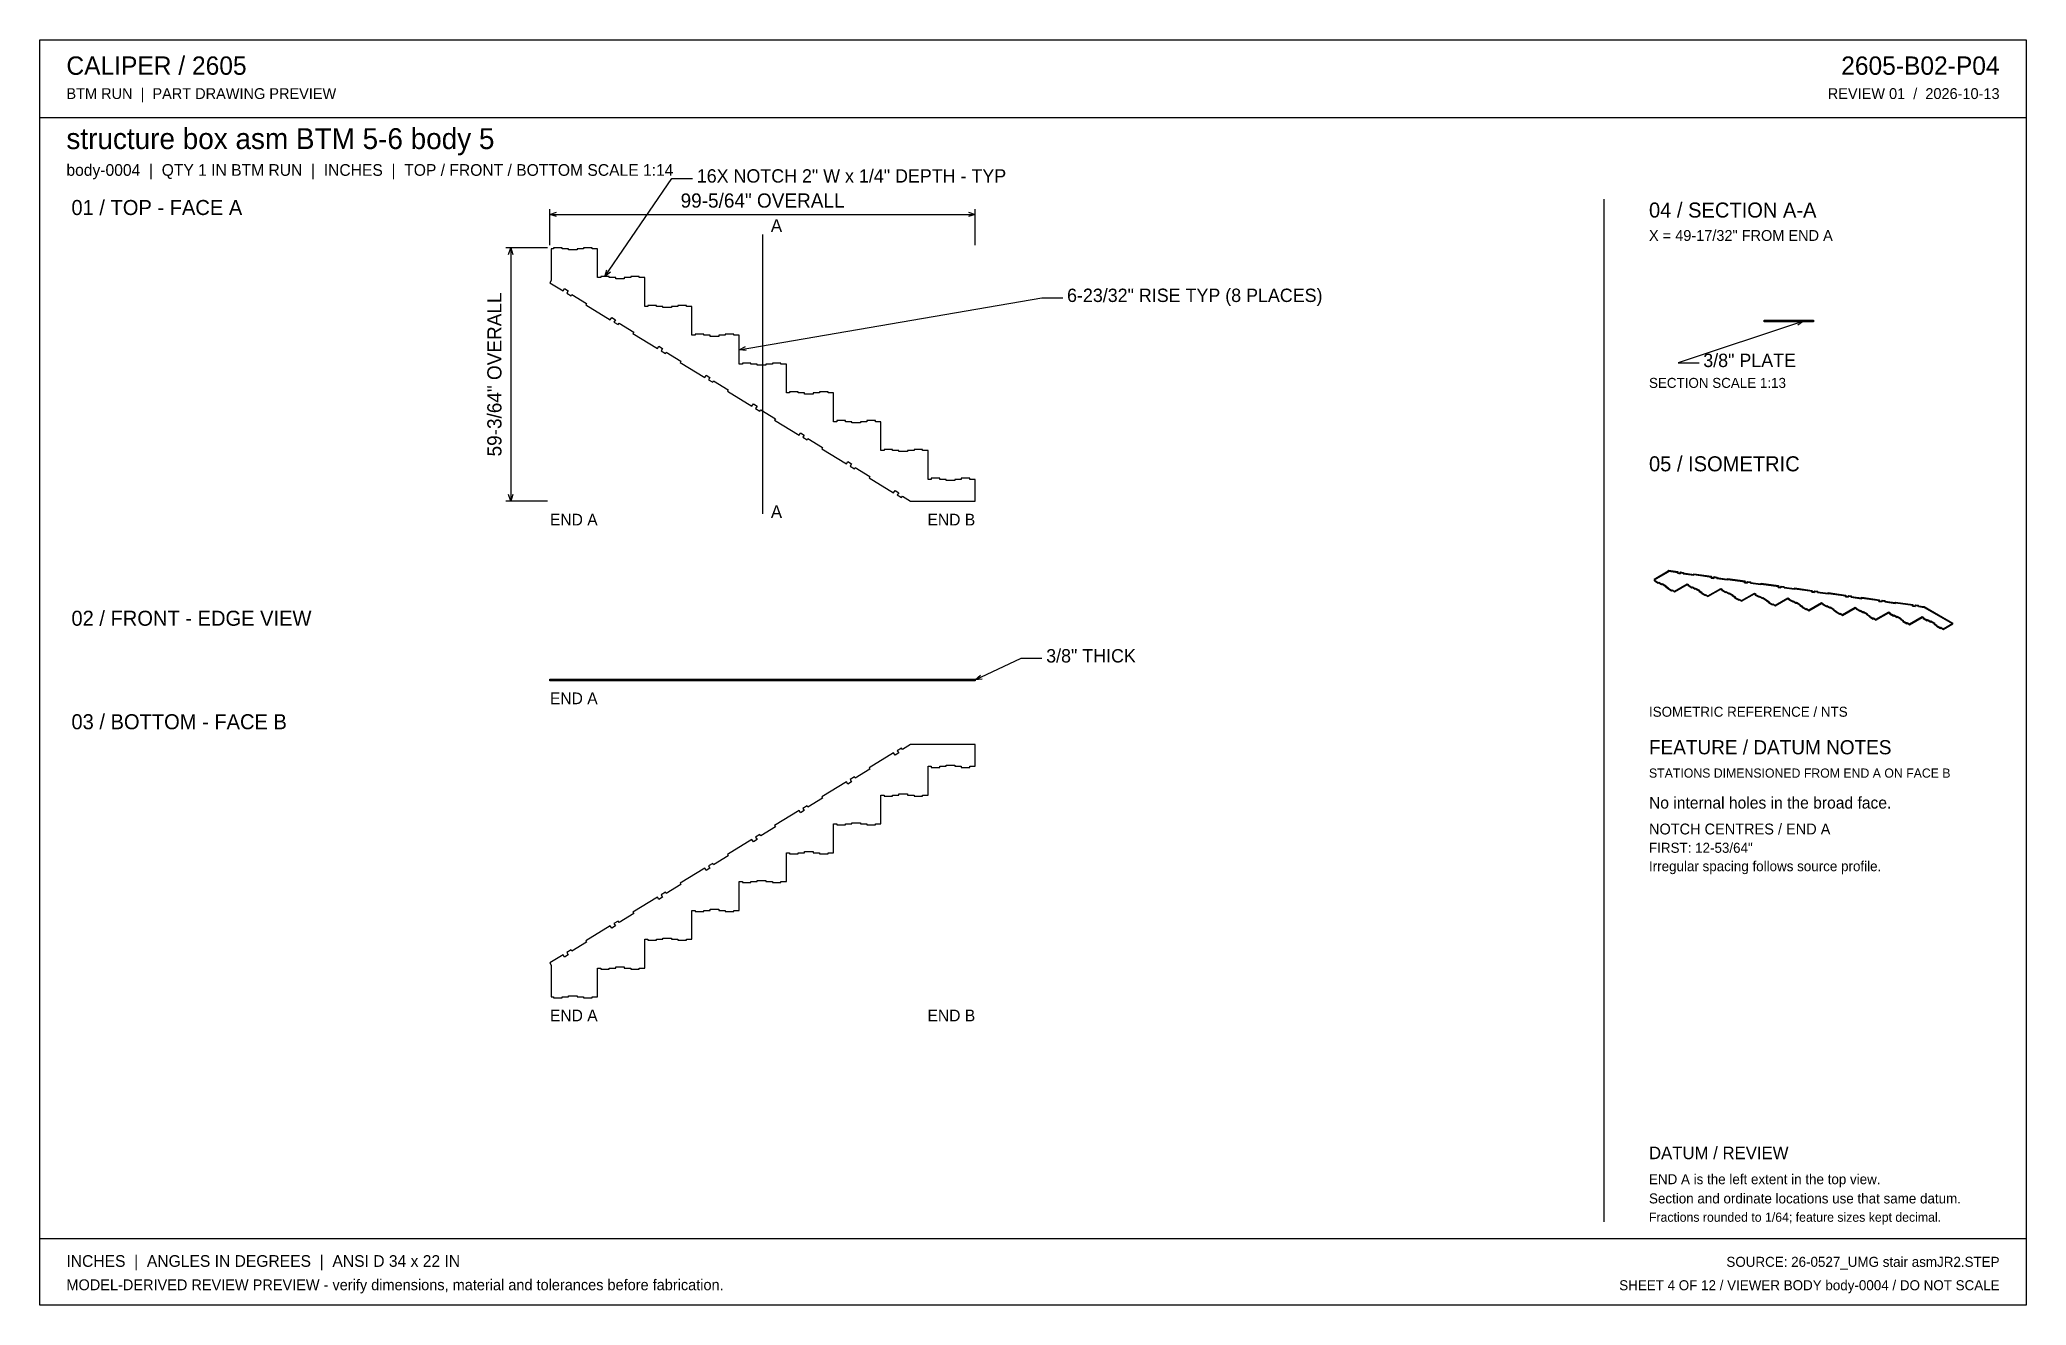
# Model space of a CAD drawing. Header units: inches. Extents: x 7 to 469, y 7 to 301.
import ezdxf
from ezdxf.enums import TextEntityAlignment as Align

# ---------------------------------------------------------------- set-up
doc = ezdxf.new("R2010")
doc.units = ezdxf.units.IN
doc.header["$MEASUREMENT"] = 0

msp = doc.modelspace()

# ---------------------------------------------------------------- linework, layer by layer
at = {"layer": 'ANNOTATION'}
for p, q in [((138.29, 246.23), (153.84, 269.08)), ((153.84, 269.08), (158.7, 269.08)), ((125.46, 253.53), (125.46, 261.89)), ((125.46, 260.72), (127.02, 261.21)), ((125.46, 260.72), (224.54, 260.72)), ((127.02, 260.24), (125.46, 260.72)), ((222.98, 261.21), (224.54, 260.72)), ((224.54, 260.72), (222.98, 260.24)), ((224.54, 253.53), (224.54, 261.89)), ((175, 256.05), (175, 190.97)), ((124.88, 252.94), (115.16, 252.94)), ((115.84, 251.39), (116.32, 252.94)), ((116.32, 252.94), (116.32, 193.89)), ((116.32, 252.94), (116.81, 251.39)), ((138.29, 246.23), (138.76, 247.79)), ((139.56, 247.24), (138.29, 246.23)), ((169.54, 229.19), (240.09, 241.28)), ((240.09, 241.28), (244.95, 241.28)), ((417.47, 235.85), (388.31, 226.12)), ((415.84, 235.82), (417.47, 235.85)), ((417.47, 235.85), (416.15, 234.9)), ((169.54, 229.19), (170.99, 229.94)), ((171.15, 228.98), (169.54, 229.19)), ((388.31, 226.12), (393.17, 226.12)), ((116.32, 193.89), (115.84, 195.45)), ((116.81, 195.45), (116.32, 193.89)), ((124.88, 193.89), (115.16, 193.89)), ((224.54, 152.26), (235.23, 157.31)), ((224.54, 152.26), (225.74, 153.36)), ((235.23, 157.31), (240.09, 157.31)), ((226.15, 152.48), (224.54, 152.26))]:
    msp.add_line(p, q, dxfattribs=at)
at = {"layer": 'OUTLINE'}
for p, q in [((6.61, 301.39), (469.39, 301.39)), ((6.61, 6.61), (6.61, 301.39)), ((469.39, 301.39), (469.39, 6.61)), ((6.61, 283.31), (469.39, 283.31)), ((371, 264.25), (371, 26.06)), ((125.79, 252.69), (125.79, 245.28)), ((126.29, 252.69), (125.79, 252.69)), ((128.29, 252.94), (126.29, 252.94)), ((126.29, 252.94), (126.29, 252.69)), ((128.29, 252.69), (128.29, 252.94)), ((129.78, 252.69), (128.29, 252.69)), ((129.78, 252.44), (129.78, 252.69)), ((131.79, 252.44), (129.78, 252.44)), ((133.29, 252.69), (131.79, 252.69)), ((131.79, 252.69), (131.79, 252.44)), ((135.29, 252.94), (133.29, 252.94)), ((133.29, 252.94), (133.29, 252.69)), ((135.29, 252.69), (135.29, 252.94)), ((136.54, 252.69), (135.29, 252.69)), ((136.54, 245.98), (136.54, 252.69)), ((125.79, 245.28), (125.46, 244.75)), ((137.29, 245.98), (136.54, 245.98)), ((139.29, 246.23), (137.29, 246.23)), ((137.29, 246.23), (137.29, 245.98)), ((139.29, 245.98), (139.29, 246.23)), ((140.78, 245.98), (139.29, 245.98)), ((140.78, 245.72), (140.78, 245.98)), ((142.79, 245.72), (140.78, 245.72)), ((144.29, 245.98), (142.79, 245.98)), ((142.79, 245.98), (142.79, 245.72)), ((146.29, 246.23), (144.29, 246.23)), ((144.29, 246.23), (144.29, 245.98)), ((146.29, 245.98), (146.29, 246.23)), ((147.54, 245.98), (146.29, 245.98)), ((147.54, 239.26), (147.54, 245.98)), ((125.46, 244.75), (128.53, 242.88)), ((128.53, 242.88), (128.86, 243.41)), ((128.86, 243.41), (129.72, 242.88)), ((129.72, 242.88), (129.39, 242.35)), ((129.39, 242.35), (130.39, 241.74)), ((130.39, 241.74), (130.58, 242.06)), ((130.58, 242.06), (133.99, 239.98)), ((133.99, 239.98), (133.8, 239.66)), ((133.8, 239.66), (139.53, 236.16)), ((139.53, 236.16), (139.86, 236.69)), ((139.86, 236.69), (140.72, 236.17)), ((140.72, 236.17), (140.39, 235.63)), ((148.29, 239.26), (147.54, 239.26)), ((150.29, 239.51), (148.29, 239.51)), ((148.29, 239.51), (148.29, 239.26)), ((150.29, 239.26), (150.29, 239.51)), ((151.78, 239.26), (150.29, 239.26)), ((151.78, 239.01), (151.78, 239.26)), ((153.79, 239.01), (151.78, 239.01)), ((155.29, 239.26), (153.79, 239.26)), ((153.79, 239.26), (153.79, 239.01)), ((157.29, 239.51), (155.29, 239.51)), ((155.29, 239.51), (155.29, 239.26)), ((157.29, 239.26), (157.29, 239.51)), ((158.54, 239.26), (157.29, 239.26)), ((158.54, 232.55), (158.54, 239.26)), ((408.35, 236.06), (419.8, 236.06)), ((408.35, 235.65), (408.35, 236.06)), ((408.94, 235.65), (409.34, 236.06)), ((410.49, 235.65), (410.9, 236.06)), ((412.05, 235.65), (412.45, 236.06)), ((413.6, 235.65), (414.01, 236.06)), ((415.16, 235.65), (415.56, 236.06)), ((416.72, 235.65), (417.12, 236.06)), ((418.27, 235.65), (418.67, 236.06)), ((419.8, 236.06), (419.8, 235.65)), ((140.39, 235.63), (141.39, 235.03)), ((141.39, 235.03), (141.58, 235.35)), ((141.58, 235.35), (144.99, 233.26)), ((144.99, 233.26), (144.8, 232.94)), ((144.8, 232.94), (150.53, 229.45)), ((159.29, 232.55), (158.54, 232.55)), ((161.29, 232.8), (159.29, 232.8)), ((159.29, 232.8), (159.29, 232.55)), ((161.29, 232.55), (161.29, 232.8)), ((162.78, 232.55), (161.29, 232.55)), ((162.78, 232.29), (162.78, 232.55)), ((164.79, 232.29), (162.78, 232.29)), ((166.29, 232.55), (164.79, 232.55)), ((164.79, 232.55), (164.79, 232.29)), ((168.29, 232.8), (166.29, 232.8)), ((166.29, 232.8), (166.29, 232.55)), ((168.29, 232.55), (168.29, 232.8)), ((169.54, 232.55), (168.29, 232.55)), ((169.54, 225.84), (169.54, 232.55)), ((419.8, 235.65), (408.35, 235.65)), ((150.53, 229.45), (150.86, 229.98)), ((150.86, 229.98), (151.72, 229.45)), ((151.72, 229.45), (151.39, 228.92)), ((151.39, 228.92), (152.39, 228.31)), ((152.39, 228.31), (152.58, 228.63)), ((152.58, 228.63), (155.99, 226.55)), ((155.99, 226.55), (155.8, 226.23)), ((155.8, 226.23), (161.53, 222.73)), ((161.53, 222.73), (161.86, 223.27)), ((161.86, 223.27), (162.72, 222.74)), ((162.72, 222.74), (162.39, 222.2)), ((162.39, 222.2), (163.39, 221.6)), ((170.29, 225.84), (169.54, 225.84)), ((172.29, 226.09), (170.29, 226.09)), ((170.29, 226.09), (170.29, 225.84)), ((172.29, 225.84), (172.29, 226.09)), ((173.78, 225.84), (172.29, 225.84)), ((173.78, 225.58), (173.78, 225.84)), ((175.79, 225.58), (173.78, 225.58)), ((177.29, 225.84), (175.79, 225.84)), ((175.79, 225.84), (175.79, 225.58)), ((179.29, 226.09), (177.29, 226.09)), ((177.29, 226.09), (177.29, 225.84)), ((179.29, 225.84), (179.29, 226.09)), ((180.54, 225.84), (179.29, 225.84)), ((180.54, 219.12), (180.54, 225.84)), ((163.39, 221.6), (163.58, 221.92)), ((163.58, 221.92), (166.99, 219.84)), ((166.99, 219.84), (166.8, 219.52)), ((166.8, 219.52), (172.53, 216.02)), ((181.29, 219.12), (180.54, 219.12)), ((183.29, 219.37), (181.29, 219.37)), ((181.29, 219.37), (181.29, 219.12)), ((183.29, 219.12), (183.29, 219.37)), ((184.78, 219.12), (183.29, 219.12)), ((184.78, 218.87), (184.78, 219.12)), ((186.79, 218.87), (184.78, 218.87)), ((188.29, 219.12), (186.79, 219.12)), ((186.79, 219.12), (186.79, 218.87)), ((190.29, 219.37), (188.29, 219.37)), ((188.29, 219.37), (188.29, 219.12)), ((190.29, 219.12), (190.29, 219.37)), ((191.54, 219.12), (190.29, 219.12)), ((191.54, 212.41), (191.54, 219.12)), ((172.53, 216.02), (172.86, 216.55)), ((172.86, 216.55), (173.72, 216.02)), ((173.72, 216.02), (173.39, 215.49)), ((173.39, 215.49), (174.39, 214.89)), ((174.39, 214.89), (174.58, 215.21)), ((174.58, 215.21), (177.99, 213.12)), ((177.99, 213.12), (177.8, 212.8)), ((177.8, 212.8), (183.53, 209.3)), ((183.53, 209.3), (183.86, 209.84)), ((183.86, 209.84), (184.72, 209.31)), ((184.72, 209.31), (184.39, 208.78)), ((184.39, 208.78), (185.39, 208.17)), ((185.39, 208.17), (185.58, 208.49)), ((185.58, 208.49), (188.99, 206.41)), ((192.29, 212.41), (191.54, 212.41)), ((194.29, 212.66), (192.29, 212.66)), ((192.29, 212.66), (192.29, 212.41)), ((194.29, 212.41), (194.29, 212.66)), ((195.78, 212.41), (194.29, 212.41)), ((195.78, 212.15), (195.78, 212.41)), ((197.79, 212.15), (195.78, 212.15)), ((199.29, 212.41), (197.79, 212.41)), ((197.79, 212.41), (197.79, 212.15)), ((201.29, 212.66), (199.29, 212.66)), ((199.29, 212.66), (199.29, 212.41)), ((201.29, 212.41), (201.29, 212.66)), ((202.54, 212.41), (201.29, 212.41)), ((202.54, 205.69), (202.54, 212.41)), ((188.99, 206.41), (188.8, 206.09)), ((188.8, 206.09), (194.53, 202.59)), ((203.29, 205.69), (202.54, 205.69)), ((205.29, 205.94), (203.29, 205.94)), ((203.29, 205.94), (203.29, 205.69)), ((205.29, 205.69), (205.29, 205.94)), ((206.78, 205.69), (205.29, 205.69)), ((206.78, 205.44), (206.78, 205.69)), ((208.79, 205.44), (206.78, 205.44)), ((210.29, 205.69), (208.79, 205.69)), ((208.79, 205.69), (208.79, 205.44)), ((212.29, 205.94), (210.29, 205.94)), ((210.29, 205.94), (210.29, 205.69)), ((212.29, 205.69), (212.29, 205.94)), ((213.54, 205.69), (212.29, 205.69)), ((213.54, 198.98), (213.54, 205.69)), ((194.53, 202.59), (194.86, 203.12)), ((194.86, 203.12), (195.72, 202.6)), ((195.72, 202.6), (195.39, 202.06)), ((195.39, 202.06), (196.39, 201.46)), ((196.39, 201.46), (196.58, 201.78)), ((196.58, 201.78), (199.99, 199.69)), ((199.99, 199.69), (199.8, 199.37)), ((199.8, 199.37), (205.53, 195.88)), ((216.29, 199.23), (214.29, 199.23)), ((214.29, 199.23), (214.29, 198.98)), ((216.29, 198.98), (216.29, 199.23)), ((223.29, 199.23), (221.29, 199.23)), ((221.29, 199.23), (221.29, 198.98)), ((223.29, 198.98), (223.29, 199.23)), ((205.53, 195.88), (205.86, 196.41)), ((205.86, 196.41), (206.72, 195.88)), ((206.72, 195.88), (206.39, 195.35)), ((206.39, 195.35), (207.39, 194.74)), ((207.39, 194.74), (207.58, 195.06)), ((207.58, 195.06), (209.5, 193.89)), ((214.29, 198.98), (213.54, 198.98)), ((217.78, 198.98), (216.29, 198.98)), ((217.78, 198.72), (217.78, 198.98)), ((219.79, 198.72), (217.78, 198.72)), ((221.29, 198.98), (219.79, 198.98)), ((219.79, 198.98), (219.79, 198.72)), ((224.54, 198.98), (223.29, 198.98)), ((224.54, 193.89), (224.54, 198.98)), ((209.5, 193.89), (224.54, 193.89)), ((385.94, 177.59), (382.67, 175.7)), ((385.94, 177.4), (382.67, 175.51)), ((386.03, 177.81), (385.94, 177.59)), ((386.03, 177.62), (385.94, 177.4)), ((385.94, 177.4), (385.94, 177.59)), ((386.03, 177.62), (386.03, 177.81)), ((386.03, 177.81), (388.22, 177.51)), ((386.03, 177.62), (388.22, 177.32)), ((388.22, 177.51), (388.12, 177.29)), ((388.22, 177.32), (388.12, 177.1)), ((388.12, 177.29), (388.74, 177.2)), ((388.12, 177.1), (388.12, 177.29)), ((388.12, 177.1), (388.74, 177.01)), ((388.22, 177.32), (388.22, 177.51)), ((388.83, 177.42), (388.74, 177.2)), ((388.83, 177.23), (388.74, 177.01)), ((388.74, 177.01), (388.74, 177.2)), ((388.83, 177.23), (388.83, 177.42)), ((388.83, 177.42), (389.54, 177.32)), ((388.83, 177.23), (389.54, 177.13)), ((389.48, 177.19), (389.54, 177.32)), ((389.48, 177), (389.48, 177.19)), ((389.48, 177.19), (391.91, 176.85)), ((389.48, 177), (389.54, 177.13)), ((389.48, 177), (391.91, 176.66)), ((389.54, 177.13), (389.54, 177.32)), ((391.91, 176.85), (391.97, 176.98)), ((391.91, 176.66), (391.91, 176.85)), ((391.91, 176.66), (391.97, 176.79)), ((391.97, 176.79), (391.97, 176.98)), ((391.97, 176.98), (396.04, 176.41)), ((391.97, 176.79), (396.04, 176.22)), ((396.04, 176.41), (395.95, 176.19)), ((396.04, 176.22), (395.95, 176)), ((395.95, 176), (395.95, 176.19)), ((395.95, 176.19), (396.57, 176.11)), ((395.95, 176), (396.57, 175.92)), ((396.04, 176.22), (396.04, 176.41)), ((396.66, 176.33), (396.57, 176.11)), ((396.66, 176.14), (396.57, 175.92)), ((396.57, 175.92), (396.57, 176.11)), ((396.66, 176.33), (397.36, 176.23)), ((396.66, 176.14), (396.66, 176.33)), ((396.66, 176.14), (397.36, 176.04)), ((397.31, 176.1), (397.36, 176.23)), ((397.31, 176.1), (399.74, 175.76)), ((397.31, 175.91), (397.31, 176.1)), ((397.31, 175.91), (397.36, 176.04)), ((397.31, 175.91), (399.74, 175.57)), ((397.36, 176.04), (397.36, 176.23)), ((399.74, 175.76), (399.79, 175.89)), ((399.79, 175.7), (399.79, 175.89)), ((399.79, 175.89), (403.87, 175.32)), ((382.67, 175.7), (382.67, 175.51)), ((382.67, 175.7), (382.89, 175.57)), ((382.67, 175.51), (382.89, 175.38)), ((382.78, 175.51), (382.89, 175.57)), ((382.78, 175.32), (382.78, 175.51)), ((382.78, 175.51), (383.66, 175)), ((382.78, 175.32), (382.89, 175.38)), ((382.78, 175.32), (383.66, 174.81)), ((382.89, 175.38), (382.89, 175.57)), ((383.66, 175), (383.77, 175.06)), ((383.66, 174.81), (383.66, 175)), ((383.66, 174.81), (383.77, 174.87)), ((383.77, 174.87), (383.77, 175.06)), ((383.77, 175.06), (384.43, 174.68)), ((383.77, 174.87), (384.43, 174.49)), ((384.43, 174.68), (384.54, 174.75)), ((384.43, 174.49), (384.43, 174.68)), ((384.43, 174.49), (384.54, 174.56)), ((384.54, 174.75), (385.43, 174.23)), ((384.54, 174.56), (384.54, 174.75)), ((384.54, 174.56), (385.43, 174.04)), ((385.32, 174.17), (385.43, 174.23)), ((385.32, 173.98), (385.32, 174.17)), ((385.32, 174.17), (385.98, 173.79)), ((385.32, 173.98), (385.43, 174.04)), ((385.32, 173.98), (385.98, 173.6)), ((385.43, 174.04), (385.43, 174.23)), ((385.87, 173.72), (385.98, 173.79)), ((385.87, 173.53), (385.87, 173.72)), ((385.87, 173.72), (386.75, 173.21)), ((385.87, 173.53), (385.98, 173.6)), ((385.87, 173.53), (386.75, 173.02)), ((385.98, 173.6), (385.98, 173.79)), ((386.75, 173.21), (386.86, 173.28)), ((386.75, 173.02), (386.75, 173.21)), ((386.75, 173.02), (386.86, 173.09)), ((386.86, 173.09), (386.86, 173.28)), ((386.86, 173.28), (387.42, 172.96)), ((386.86, 173.09), (387.42, 172.77)), ((387.42, 172.96), (390.38, 174.67)), ((387.42, 172.77), (390.38, 174.48)), ((387.42, 172.77), (387.42, 172.96)), ((390.38, 174.67), (390.71, 174.48)), ((390.38, 174.48), (390.38, 174.67)), ((390.38, 174.48), (390.71, 174.29)), ((390.6, 174.42), (390.71, 174.48)), ((390.6, 174.23), (390.6, 174.42)), ((390.6, 174.42), (391.49, 173.91)), ((390.6, 174.23), (390.71, 174.29)), ((390.6, 174.23), (391.49, 173.72)), ((390.71, 174.29), (390.71, 174.48)), ((391.49, 173.91), (391.6, 173.97)), ((391.49, 173.72), (391.49, 173.91)), ((391.49, 173.72), (391.6, 173.78)), ((391.6, 173.78), (391.6, 173.97)), ((391.6, 173.97), (392.26, 173.59)), ((391.6, 173.78), (392.26, 173.4)), ((392.26, 173.59), (392.37, 173.65)), ((392.26, 173.4), (392.26, 173.59)), ((392.26, 173.4), (392.37, 173.46)), ((392.37, 173.65), (393.26, 173.14)), ((392.37, 173.46), (392.37, 173.65)), ((392.37, 173.46), (393.26, 172.95)), ((393.15, 173.08), (393.26, 173.14)), ((393.15, 173.08), (393.81, 172.7)), ((393.15, 172.88), (393.15, 173.08)), ((393.15, 172.88), (393.26, 172.95)), ((393.15, 172.88), (393.81, 172.5)), ((393.26, 172.95), (393.26, 173.14)), ((393.7, 172.63), (393.81, 172.7)), ((393.7, 172.63), (394.58, 172.12)), ((393.7, 172.44), (393.7, 172.63)), ((393.7, 172.44), (393.81, 172.5)), ((393.7, 172.44), (394.58, 171.93)), ((393.81, 172.5), (393.81, 172.7)), ((394.58, 172.12), (394.69, 172.18)), ((394.58, 171.93), (394.58, 172.12)), ((394.58, 171.93), (394.69, 171.99)), ((394.69, 171.99), (394.69, 172.18)), ((394.69, 172.18), (395.24, 171.87)), ((394.69, 171.99), (395.24, 171.67)), ((395.24, 171.87), (398.21, 173.58)), ((395.24, 171.67), (398.21, 173.39)), ((395.24, 171.67), (395.24, 171.87)), ((398.21, 173.39), (398.21, 173.58)), ((398.21, 173.58), (398.54, 173.39)), ((398.21, 173.39), (398.54, 173.2)), ((398.43, 173.32), (398.54, 173.39)), ((398.43, 173.32), (399.31, 172.81)), ((398.43, 173.13), (398.43, 173.32)), ((398.43, 173.13), (398.54, 173.2)), ((398.43, 173.13), (399.31, 172.62)), ((398.54, 173.2), (398.54, 173.39)), ((399.31, 172.81), (399.42, 172.88)), ((399.31, 172.62), (399.31, 172.81)), ((399.31, 172.62), (399.42, 172.69)), ((399.42, 172.88), (400.08, 172.5)), ((399.42, 172.69), (399.42, 172.88)), ((399.42, 172.69), (400.08, 172.3)), ((399.74, 175.57), (399.74, 175.76)), ((399.74, 175.57), (399.79, 175.7)), ((399.79, 175.7), (403.87, 175.13)), ((400.08, 172.5), (400.2, 172.56)), ((400.08, 172.3), (400.08, 172.5)), ((400.08, 172.3), (400.2, 172.37)), ((400.2, 172.37), (400.2, 172.56)), ((400.2, 172.56), (401.09, 172.05)), ((400.2, 172.37), (401.09, 171.86)), ((400.97, 171.98), (401.09, 172.05)), ((400.97, 171.98), (401.63, 171.6)), ((400.97, 171.79), (400.97, 171.98)), ((400.97, 171.79), (401.09, 171.86)), ((400.97, 171.79), (401.63, 171.41)), ((401.09, 171.86), (401.09, 172.05)), ((401.52, 171.54), (401.63, 171.6)), ((401.52, 171.35), (401.52, 171.54)), ((401.52, 171.54), (402.41, 171.03)), ((401.52, 171.35), (401.63, 171.41)), ((401.52, 171.35), (402.41, 170.84)), ((401.63, 171.41), (401.63, 171.6)), ((403.07, 170.77), (406.04, 172.49)), ((403.07, 170.58), (406.04, 172.29)), ((403.87, 175.32), (403.78, 175.1)), ((403.87, 175.13), (403.78, 174.91)), ((403.78, 175.1), (404.39, 175.02)), ((403.78, 174.91), (403.78, 175.1)), ((403.78, 174.91), (404.39, 174.82)), ((403.87, 175.13), (403.87, 175.32)), ((404.48, 175.23), (404.39, 175.02)), ((404.48, 175.04), (404.39, 174.82)), ((404.39, 174.82), (404.39, 175.02)), ((404.48, 175.04), (404.48, 175.23)), ((404.48, 175.23), (405.19, 175.14)), ((404.48, 175.04), (405.19, 174.94)), ((405.13, 175), (405.19, 175.14)), ((405.13, 175), (407.56, 174.66)), ((405.13, 174.81), (405.13, 175)), ((405.13, 174.81), (405.19, 174.94)), ((405.13, 174.81), (407.56, 174.47)), ((405.19, 174.94), (405.19, 175.14)), ((406.04, 172.29), (406.04, 172.49)), ((406.04, 172.49), (406.37, 172.29)), ((406.04, 172.29), (406.37, 172.1)), ((406.26, 172.23), (406.37, 172.29)), ((406.26, 172.04), (406.26, 172.23)), ((406.26, 172.23), (407.14, 171.72)), ((406.26, 172.04), (406.37, 172.1)), ((406.26, 172.04), (407.14, 171.53)), ((406.37, 172.1), (406.37, 172.29)), ((407.14, 171.72), (407.25, 171.78)), ((407.14, 171.53), (407.14, 171.72)), ((407.14, 171.53), (407.25, 171.59)), ((407.25, 171.59), (407.25, 171.78)), ((407.25, 171.78), (407.91, 171.4)), ((407.25, 171.59), (407.91, 171.21)), ((407.56, 174.66), (407.62, 174.8)), ((407.56, 174.47), (407.56, 174.66)), ((407.56, 174.47), (407.62, 174.61)), ((407.62, 174.8), (411.7, 174.23)), ((407.62, 174.61), (407.62, 174.8)), ((407.62, 174.61), (411.7, 174.04)), ((407.91, 171.4), (408.02, 171.47)), ((407.91, 171.21), (407.91, 171.4)), ((407.91, 171.21), (408.02, 171.28)), ((408.02, 171.28), (408.02, 171.47)), ((408.02, 171.47), (408.91, 170.95)), ((408.02, 171.28), (408.91, 170.76)), ((410.9, 169.68), (413.86, 171.39)), ((411.7, 174.23), (411.6, 174.01)), ((411.7, 174.04), (411.6, 173.82)), ((411.6, 173.82), (411.6, 174.01)), ((411.6, 174.01), (412.22, 173.92)), ((411.6, 173.82), (412.22, 173.73)), ((411.7, 174.04), (411.7, 174.23)), ((412.31, 174.14), (412.22, 173.92)), ((412.31, 173.95), (412.22, 173.73)), ((412.22, 173.73), (412.22, 173.92)), ((412.31, 173.95), (412.31, 174.14)), ((412.31, 174.14), (413.02, 174.04)), ((412.31, 173.95), (413.02, 173.85)), ((412.96, 173.91), (413.02, 174.04)), ((412.96, 173.72), (412.96, 173.91)), ((412.96, 173.91), (415.39, 173.57)), ((412.96, 173.72), (413.02, 173.85)), ((412.96, 173.72), (415.39, 173.38)), ((413.02, 173.85), (413.02, 174.04)), ((413.86, 171.39), (414.19, 171.2)), ((413.86, 171.2), (413.86, 171.39)), ((415.39, 173.57), (415.45, 173.7)), ((415.39, 173.38), (415.39, 173.57)), ((415.39, 173.38), (415.45, 173.51)), ((415.45, 173.51), (415.45, 173.7)), ((415.45, 173.7), (419.52, 173.13)), ((415.45, 173.51), (419.52, 172.94)), ((419.52, 173.13), (419.43, 172.91)), ((419.52, 172.94), (419.43, 172.72)), ((419.43, 172.72), (419.43, 172.91)), ((419.43, 172.91), (420.05, 172.83)), ((419.43, 172.72), (420.05, 172.64)), ((419.52, 172.94), (419.52, 173.13)), ((420.14, 173.05), (420.05, 172.83)), ((420.14, 172.86), (420.05, 172.64)), ((420.05, 172.64), (420.05, 172.83)), ((420.14, 172.86), (420.14, 173.05)), ((420.14, 173.05), (420.84, 172.95)), ((420.14, 172.86), (420.84, 172.76)), ((420.79, 172.82), (420.84, 172.95)), ((420.79, 172.82), (423.22, 172.48)), ((420.79, 172.63), (420.79, 172.82)), ((420.79, 172.63), (420.84, 172.76)), ((420.79, 172.63), (423.22, 172.29)), ((420.84, 172.76), (420.84, 172.95)), ((423.22, 172.48), (423.27, 172.61)), ((423.22, 172.29), (423.22, 172.48)), ((423.22, 172.29), (423.27, 172.42)), ((423.27, 172.61), (427.35, 172.04)), ((423.27, 172.42), (423.27, 172.61)), ((423.27, 172.42), (427.35, 171.85)), ((427.35, 172.04), (427.26, 171.82)), ((427.35, 171.85), (427.26, 171.63)), ((427.26, 171.63), (427.26, 171.82)), ((427.26, 171.82), (427.87, 171.74)), ((427.26, 171.63), (427.87, 171.54)), ((427.35, 171.85), (427.35, 172.04)), ((427.96, 171.95), (427.87, 171.74)), ((427.96, 171.76), (427.87, 171.54)), ((427.87, 171.54), (427.87, 171.74)), ((427.96, 171.95), (428.67, 171.86)), ((427.96, 171.76), (427.96, 171.95)), ((427.96, 171.76), (428.67, 171.66)), ((428.61, 171.72), (428.67, 171.86)), ((428.61, 171.72), (431.04, 171.39)), ((428.61, 171.53), (428.61, 171.72)), ((428.61, 171.53), (428.67, 171.66)), ((428.61, 171.53), (431.04, 171.19)), ((428.67, 171.66), (428.67, 171.86)), ((431.04, 171.39), (431.1, 171.52)), ((431.04, 171.19), (431.04, 171.39)), ((431.04, 171.19), (431.1, 171.33)), ((431.1, 171.33), (431.1, 171.52)), ((431.1, 171.52), (435.18, 170.95)), ((431.1, 171.33), (435.18, 170.76)), ((402.41, 171.03), (402.52, 171.09)), ((402.41, 170.84), (402.41, 171.03)), ((402.41, 170.84), (402.52, 170.9)), ((402.52, 171.09), (403.07, 170.77)), ((402.52, 170.9), (402.52, 171.09)), ((402.52, 170.9), (403.07, 170.58)), ((403.07, 170.58), (403.07, 170.77)), ((408.8, 170.89), (408.91, 170.95)), ((408.8, 170.89), (409.46, 170.51)), ((408.8, 170.7), (408.8, 170.89)), ((408.8, 170.7), (408.91, 170.76)), ((408.8, 170.7), (409.46, 170.32)), ((408.91, 170.76), (408.91, 170.95)), ((409.35, 170.44), (409.46, 170.51)), ((409.35, 170.25), (409.35, 170.44)), ((409.35, 170.44), (410.23, 169.93)), ((409.35, 170.25), (409.46, 170.32)), ((409.35, 170.25), (410.23, 169.74)), ((409.46, 170.32), (409.46, 170.51)), ((410.23, 169.93), (410.34, 170)), ((410.23, 169.74), (410.23, 169.93)), ((410.23, 169.74), (410.34, 169.81)), ((410.34, 170), (410.9, 169.68)), ((410.34, 169.81), (410.34, 170)), ((410.34, 169.81), (410.9, 169.49)), ((410.9, 169.49), (413.86, 171.2)), ((410.9, 169.49), (410.9, 169.68)), ((413.86, 171.2), (414.19, 171.01)), ((414.08, 171.14), (414.19, 171.2)), ((414.08, 170.95), (414.08, 171.14)), ((414.08, 171.14), (414.97, 170.63)), ((414.08, 170.95), (414.19, 171.01)), ((414.08, 170.95), (414.97, 170.44)), ((414.19, 171.01), (414.19, 171.2)), ((414.97, 170.63), (415.08, 170.69)), ((414.97, 170.44), (414.97, 170.63)), ((414.97, 170.44), (415.08, 170.5)), ((415.08, 170.5), (415.08, 170.69)), ((415.08, 170.69), (415.74, 170.31)), ((415.08, 170.5), (415.74, 170.12)), ((415.74, 170.31), (415.85, 170.37)), ((415.74, 170.12), (415.74, 170.31)), ((415.74, 170.12), (415.85, 170.18)), ((415.85, 170.18), (415.85, 170.37)), ((415.85, 170.37), (416.74, 169.86)), ((415.85, 170.18), (416.74, 169.67)), ((416.63, 169.8), (416.74, 169.86)), ((416.63, 169.61), (416.63, 169.8)), ((416.63, 169.8), (417.29, 169.42)), ((416.63, 169.61), (416.74, 169.67)), ((416.63, 169.61), (417.29, 169.22)), ((416.74, 169.67), (416.74, 169.86)), ((417.18, 169.35), (417.29, 169.42)), ((417.18, 169.35), (418.06, 168.84)), ((417.18, 169.16), (417.18, 169.35)), ((417.18, 169.16), (417.29, 169.22)), ((417.18, 169.16), (418.06, 168.65)), ((417.29, 169.22), (417.29, 169.42)), ((418.06, 168.84), (418.17, 168.91)), ((418.06, 168.65), (418.06, 168.84)), ((418.06, 168.65), (418.17, 168.71)), ((418.17, 168.71), (418.17, 168.91)), ((418.17, 168.91), (418.72, 168.59)), ((418.17, 168.71), (418.72, 168.39)), ((418.72, 168.59), (421.69, 170.3)), ((418.72, 168.39), (421.69, 170.11)), ((418.72, 168.39), (418.72, 168.59)), ((421.69, 170.11), (421.69, 170.3)), ((421.69, 170.3), (422.02, 170.11)), ((421.69, 170.11), (422.02, 169.92)), ((421.91, 170.04), (422.02, 170.11)), ((421.91, 169.85), (421.91, 170.04)), ((421.91, 170.04), (422.79, 169.53)), ((421.91, 169.85), (422.02, 169.92)), ((421.91, 169.85), (422.79, 169.34)), ((422.02, 169.92), (422.02, 170.11)), ((422.79, 169.53), (422.9, 169.6)), ((422.79, 169.34), (422.79, 169.53)), ((422.79, 169.34), (422.9, 169.41)), ((422.9, 169.6), (423.56, 169.22)), ((422.9, 169.41), (422.9, 169.6)), ((422.9, 169.41), (423.56, 169.03)), ((423.56, 169.22), (423.68, 169.28)), ((423.56, 169.03), (423.56, 169.22)), ((423.56, 169.03), (423.68, 169.09)), ((423.68, 169.09), (423.68, 169.28)), ((423.68, 169.28), (424.57, 168.77)), ((423.68, 169.09), (424.57, 168.58)), ((424.45, 168.7), (424.57, 168.77)), ((424.45, 168.51), (424.45, 168.7)), ((424.45, 168.7), (425.11, 168.32)), ((424.45, 168.51), (424.57, 168.58)), ((424.45, 168.51), (425.11, 168.13)), ((424.57, 168.58), (424.57, 168.77)), ((425, 168.26), (425.11, 168.32)), ((425, 168.07), (425, 168.26)), ((425, 168.26), (425.89, 167.75)), ((425, 168.07), (425.11, 168.13)), ((425, 168.07), (425.89, 167.56)), ((425.11, 168.13), (425.11, 168.32)), ((425.89, 167.75), (426, 167.81)), ((425.89, 167.56), (425.89, 167.75)), ((425.89, 167.56), (426, 167.62)), ((426, 167.81), (426.55, 167.49)), ((426, 167.62), (426, 167.81)), ((426, 167.62), (426.55, 167.3)), ((426.55, 167.49), (429.52, 169.21)), ((426.55, 167.3), (429.52, 169.01)), ((426.55, 167.3), (426.55, 167.49)), ((429.52, 169.21), (429.85, 169.01)), ((429.52, 169.01), (429.52, 169.21)), ((429.52, 169.01), (429.85, 168.82)), ((429.74, 168.95), (429.85, 169.01)), ((429.74, 168.95), (430.62, 168.44)), ((429.74, 168.76), (429.74, 168.95)), ((429.74, 168.76), (429.85, 168.82)), ((429.74, 168.76), (430.62, 168.25)), ((429.85, 168.82), (429.85, 169.01)), ((430.62, 168.44), (430.73, 168.5)), ((430.62, 168.25), (430.62, 168.44)), ((430.62, 168.25), (430.73, 168.31)), ((430.73, 168.31), (430.73, 168.5)), ((430.73, 168.5), (431.39, 168.12)), ((430.73, 168.31), (431.39, 167.93)), ((431.39, 168.12), (431.5, 168.19)), ((431.39, 167.93), (431.39, 168.12)), ((431.39, 167.93), (431.5, 168)), ((431.5, 168.19), (432.39, 167.68)), ((431.5, 168), (431.5, 168.19)), ((431.5, 168), (432.39, 167.48)), ((432.28, 167.61), (432.39, 167.68)), ((432.28, 167.42), (432.28, 167.61)), ((432.28, 167.61), (432.94, 167.23)), ((432.28, 167.42), (432.39, 167.48)), ((432.28, 167.42), (432.94, 167.04)), ((432.39, 167.48), (432.39, 167.68)), ((432.83, 167.16), (432.94, 167.23)), ((432.83, 167.16), (433.71, 166.65)), ((432.83, 166.97), (432.83, 167.16)), ((432.83, 166.97), (432.94, 167.04)), ((432.83, 166.97), (433.71, 166.46)), ((432.94, 167.04), (432.94, 167.23)), ((433.71, 166.65), (433.82, 166.72)), ((433.71, 166.46), (433.71, 166.65)), ((433.82, 166.72), (434.38, 166.4)), ((433.82, 166.53), (433.82, 166.72)), ((434.38, 166.4), (437.34, 168.11)), ((434.38, 166.21), (437.34, 167.92)), ((435.18, 170.95), (435.08, 170.73)), ((435.18, 170.76), (435.08, 170.54)), ((435.08, 170.73), (435.7, 170.64)), ((435.08, 170.54), (435.08, 170.73)), ((435.08, 170.54), (435.7, 170.45)), ((435.18, 170.76), (435.18, 170.95)), ((435.79, 170.86), (435.7, 170.64)), ((435.79, 170.67), (435.7, 170.45)), ((435.7, 170.45), (435.7, 170.64)), ((435.79, 170.67), (435.79, 170.86)), ((435.79, 170.86), (436.5, 170.76)), ((435.79, 170.67), (436.5, 170.57)), ((436.44, 170.63), (436.5, 170.76)), ((436.44, 170.44), (436.44, 170.63)), ((436.44, 170.63), (438.87, 170.29)), ((436.44, 170.44), (436.5, 170.57)), ((436.44, 170.44), (438.87, 170.1)), ((436.5, 170.57), (436.5, 170.76)), ((437.34, 168.11), (437.67, 167.92)), ((437.34, 167.92), (437.34, 168.11)), ((437.34, 167.92), (437.67, 167.73)), ((437.56, 167.86), (437.67, 167.92)), ((437.56, 167.86), (438.45, 167.35)), ((437.56, 167.67), (437.56, 167.86)), ((437.56, 167.67), (437.67, 167.73)), ((437.56, 167.67), (438.45, 167.16)), ((437.67, 167.73), (437.67, 167.92)), ((438.45, 167.35), (438.56, 167.41)), ((438.45, 167.16), (438.45, 167.35)), ((438.45, 167.16), (438.56, 167.22)), ((438.56, 167.41), (439.22, 167.03)), ((438.56, 167.22), (438.56, 167.41)), ((438.56, 167.22), (439.22, 166.84)), ((438.87, 170.29), (438.93, 170.42)), ((438.87, 170.1), (438.87, 170.29)), ((438.87, 170.1), (438.93, 170.23)), ((438.93, 170.23), (438.93, 170.42)), ((438.93, 170.42), (443, 169.85)), ((438.93, 170.23), (443, 169.66)), ((439.22, 167.03), (439.33, 167.1)), ((439.22, 166.84), (439.22, 167.03)), ((439.22, 166.84), (439.33, 166.9)), ((439.33, 166.9), (439.33, 167.1)), ((439.33, 167.1), (440.22, 166.58)), ((439.33, 166.9), (440.22, 166.39)), ((442.2, 165.31), (445.17, 167.02)), ((442.2, 165.12), (445.17, 166.83)), ((443, 169.85), (442.91, 169.63)), ((443, 169.66), (442.91, 169.44)), ((442.91, 169.44), (442.91, 169.63)), ((442.91, 169.63), (443.53, 169.55)), ((442.91, 169.44), (443.53, 169.36)), ((443, 169.66), (443, 169.85)), ((443.62, 169.77), (443.53, 169.55)), ((443.62, 169.58), (443.53, 169.36)), ((443.53, 169.36), (443.53, 169.55)), ((443.62, 169.77), (444.32, 169.67)), ((443.62, 169.58), (443.62, 169.77)), ((443.62, 169.58), (444.32, 169.48)), ((444.27, 169.54), (444.32, 169.67)), ((444.27, 169.35), (444.27, 169.54)), ((444.27, 169.54), (445.63, 169.35)), ((444.27, 169.35), (444.32, 169.48)), ((444.27, 169.35), (445.63, 169.16)), ((444.32, 169.48), (444.32, 169.67)), ((445.17, 166.83), (445.17, 167.02)), ((445.17, 167.02), (445.5, 166.83)), ((445.17, 166.83), (445.5, 166.64)), ((445.39, 166.76), (445.5, 166.83)), ((445.39, 166.76), (446.27, 166.25)), ((445.39, 166.57), (445.39, 166.76)), ((445.39, 166.57), (445.5, 166.64)), ((445.5, 166.64), (445.5, 166.83)), ((445.63, 169.16), (445.63, 169.35)), ((445.63, 169.35), (452.28, 165.51)), ((445.63, 169.16), (452.28, 165.32)), ((433.71, 166.46), (433.82, 166.53)), ((433.82, 166.53), (434.38, 166.21)), ((434.38, 166.21), (434.38, 166.4)), ((440.11, 166.52), (440.22, 166.58)), ((440.11, 166.52), (440.77, 166.14)), ((440.11, 166.33), (440.11, 166.52)), ((440.11, 166.33), (440.22, 166.39)), ((440.11, 166.33), (440.77, 165.94)), ((440.22, 166.39), (440.22, 166.58)), ((440.66, 166.07), (440.77, 166.14)), ((440.66, 165.88), (440.66, 166.07)), ((440.66, 166.07), (441.54, 165.56)), ((440.66, 165.88), (440.77, 165.94)), ((440.66, 165.88), (441.54, 165.37)), ((440.77, 165.94), (440.77, 166.14)), ((441.54, 165.56), (441.65, 165.63)), ((441.54, 165.37), (441.54, 165.56)), ((441.54, 165.37), (441.65, 165.43)), ((441.65, 165.63), (442.2, 165.31)), ((441.65, 165.43), (441.65, 165.63)), ((441.65, 165.43), (442.2, 165.12)), ((442.2, 165.12), (442.2, 165.31)), ((445.39, 166.57), (446.27, 166.06)), ((446.27, 166.25), (446.38, 166.32)), ((446.27, 166.06), (446.27, 166.25)), ((446.27, 166.06), (446.38, 166.13)), ((446.38, 166.13), (446.38, 166.32)), ((446.38, 166.32), (447.04, 165.94)), ((446.38, 166.13), (447.04, 165.75)), ((447.04, 165.94), (447.16, 166)), ((447.04, 165.75), (447.04, 165.94)), ((447.04, 165.75), (447.16, 165.81)), ((447.16, 165.81), (447.16, 166)), ((447.16, 166), (448.05, 165.49)), ((447.16, 165.81), (448.05, 165.3)), ((447.93, 165.42), (448.05, 165.49)), ((447.93, 165.23), (447.93, 165.42)), ((447.93, 165.42), (448.59, 165.04)), ((447.93, 165.23), (448.05, 165.3)), ((447.93, 165.23), (448.59, 164.85)), ((448.05, 165.3), (448.05, 165.49)), ((448.48, 164.98), (448.59, 165.04)), ((448.48, 164.79), (448.48, 164.98)), ((448.48, 164.98), (449.37, 164.47)), ((448.48, 164.79), (448.59, 164.85)), ((448.48, 164.79), (449.37, 164.28)), ((448.59, 164.85), (448.59, 165.04)), ((449.37, 164.47), (449.48, 164.53)), ((449.37, 164.28), (449.37, 164.47)), ((449.37, 164.28), (449.48, 164.34)), ((449.48, 164.34), (449.48, 164.53)), ((449.48, 164.53), (450.03, 164.21)), ((449.48, 164.34), (450.03, 164.02)), ((450.03, 164.21), (452.28, 165.51)), ((450.03, 164.02), (452.28, 165.32)), ((450.03, 164.02), (450.03, 164.21)), ((452.28, 165.32), (452.28, 165.51)), ((125.46, 152.44), (224.54, 152.44)), ((125.46, 152.07), (125.46, 152.44)), ((224.54, 152.07), (125.46, 152.07)), ((224.54, 152.44), (224.54, 152.07)), ((205.53, 135.26), (199.8, 131.77)), ((205.86, 134.73), (205.53, 135.26)), ((206.72, 135.26), (205.86, 134.73)), ((207.39, 136.4), (206.39, 135.79)), ((206.39, 135.79), (206.72, 135.26)), ((207.58, 136.08), (207.39, 136.4)), ((209.5, 137.25), (207.58, 136.08)), ((224.54, 137.25), (209.5, 137.25)), ((224.54, 132.16), (224.54, 137.25)), ((196.39, 129.68), (195.39, 129.08)), ((196.58, 129.36), (196.39, 129.68)), ((199.99, 131.45), (196.58, 129.36)), ((199.8, 131.77), (199.99, 131.45)), ((213.54, 125.45), (213.54, 132.16)), ((213.54, 132.16), (214.29, 132.16)), ((214.29, 132.16), (214.29, 131.91)), ((214.29, 131.91), (216.29, 131.91)), ((216.29, 131.91), (216.29, 132.16)), ((216.29, 132.16), (217.78, 132.16)), ((217.78, 132.16), (217.78, 132.42)), ((217.78, 132.42), (219.79, 132.42)), ((219.79, 132.42), (219.79, 132.16)), ((219.79, 132.16), (221.29, 132.16)), ((221.29, 132.16), (221.29, 131.91)), ((221.29, 131.91), (223.29, 131.91)), ((223.29, 131.91), (223.29, 132.16)), ((223.29, 132.16), (224.54, 132.16)), ((194.53, 128.55), (188.8, 125.05)), ((188.8, 125.05), (188.99, 124.73)), ((194.86, 128.02), (194.53, 128.55)), ((195.72, 128.54), (194.86, 128.02)), ((195.39, 129.08), (195.72, 128.54)), ((202.54, 118.73), (202.54, 125.45)), ((202.54, 125.45), (203.29, 125.45)), ((203.29, 125.45), (203.29, 125.2)), ((203.29, 125.2), (205.29, 125.2)), ((205.29, 125.2), (205.29, 125.45)), ((205.29, 125.45), (206.78, 125.45)), ((206.78, 125.45), (206.78, 125.7)), ((206.78, 125.7), (208.79, 125.7)), ((208.79, 125.7), (208.79, 125.45)), ((208.79, 125.45), (210.29, 125.45)), ((210.29, 125.45), (210.29, 125.2)), ((210.29, 125.2), (212.29, 125.2)), ((212.29, 125.2), (212.29, 125.45)), ((212.29, 125.45), (213.54, 125.45)), ((183.53, 121.84), (177.8, 118.34)), ((183.86, 121.3), (183.53, 121.84)), ((184.72, 121.83), (183.86, 121.3)), ((185.39, 122.97), (184.39, 122.36)), ((184.39, 122.36), (184.72, 121.83)), ((185.58, 122.65), (185.39, 122.97)), ((188.99, 124.73), (185.58, 122.65)), ((174.39, 116.25), (173.39, 115.65)), ((174.58, 115.93), (174.39, 116.25)), ((177.99, 118.02), (174.58, 115.93)), ((177.8, 118.34), (177.99, 118.02)), ((191.54, 112.02), (191.54, 118.73)), ((191.54, 118.73), (192.29, 118.73)), ((192.29, 118.73), (192.29, 118.48)), ((192.29, 118.48), (194.29, 118.48)), ((194.29, 118.48), (194.29, 118.73)), ((194.29, 118.73), (195.78, 118.73)), ((195.78, 118.73), (195.78, 118.99)), ((195.78, 118.99), (197.79, 118.99)), ((197.79, 118.99), (197.79, 118.73)), ((197.79, 118.73), (199.29, 118.73)), ((199.29, 118.73), (199.29, 118.48)), ((199.29, 118.48), (201.29, 118.48)), ((201.29, 118.48), (201.29, 118.73)), ((201.29, 118.73), (202.54, 118.73)), ((166.99, 111.3), (163.58, 109.22)), ((172.53, 115.12), (166.8, 111.62)), ((166.8, 111.62), (166.99, 111.3)), ((172.86, 114.59), (172.53, 115.12)), ((173.72, 115.11), (172.86, 114.59)), ((173.39, 115.65), (173.72, 115.11)), ((180.54, 105.3), (180.54, 112.02)), ((180.54, 112.02), (181.29, 112.02)), ((181.29, 112.02), (181.29, 111.77)), ((181.29, 111.77), (183.29, 111.77)), ((183.29, 111.77), (183.29, 112.02)), ((183.29, 112.02), (184.78, 112.02)), ((184.78, 112.02), (184.78, 112.27)), ((184.78, 112.27), (186.79, 112.27)), ((186.79, 112.27), (186.79, 112.02)), ((186.79, 112.02), (188.29, 112.02)), ((188.29, 112.02), (188.29, 111.77)), ((188.29, 111.77), (190.29, 111.77)), ((190.29, 111.77), (190.29, 112.02)), ((190.29, 112.02), (191.54, 112.02)), ((161.53, 108.41), (155.8, 104.91)), ((161.86, 107.87), (161.53, 108.41)), ((162.72, 108.4), (161.86, 107.87)), ((163.39, 109.54), (162.39, 108.93)), ((162.39, 108.93), (162.72, 108.4)), ((163.58, 109.22), (163.39, 109.54)), ((152.39, 102.82), (151.39, 102.22)), ((151.39, 102.22), (151.72, 101.69)), ((152.58, 102.5), (152.39, 102.82)), ((155.99, 104.59), (152.58, 102.5)), ((155.8, 104.91), (155.99, 104.59)), ((169.54, 98.59), (169.54, 105.3)), ((169.54, 105.3), (170.29, 105.3)), ((170.29, 105.3), (170.29, 105.05)), ((170.29, 105.05), (172.29, 105.05)), ((172.29, 105.05), (172.29, 105.3)), ((172.29, 105.3), (173.78, 105.3)), ((173.78, 105.3), (173.78, 105.56)), ((173.78, 105.56), (175.79, 105.56)), ((175.79, 105.56), (175.79, 105.3)), ((175.79, 105.3), (177.29, 105.3)), ((177.29, 105.3), (177.29, 105.05)), ((177.29, 105.05), (179.29, 105.05)), ((179.29, 105.05), (179.29, 105.3)), ((179.29, 105.3), (180.54, 105.3)), ((144.99, 97.87), (141.58, 95.79)), ((150.53, 101.69), (144.8, 98.19)), ((144.8, 98.19), (144.99, 97.87)), ((150.86, 101.16), (150.53, 101.69)), ((151.72, 101.69), (150.86, 101.16)), ((158.54, 91.87), (158.54, 98.59)), ((158.54, 98.59), (159.29, 98.59)), ((159.29, 98.59), (159.29, 98.34)), ((159.29, 98.34), (161.29, 98.34)), ((161.29, 98.34), (161.29, 98.59)), ((161.29, 98.59), (162.78, 98.59)), ((162.78, 98.59), (162.78, 98.84)), ((162.78, 98.84), (164.79, 98.84)), ((164.79, 98.84), (164.79, 98.59)), ((164.79, 98.59), (166.29, 98.59)), ((166.29, 98.59), (166.29, 98.34)), ((166.29, 98.34), (168.29, 98.34)), ((168.29, 98.34), (168.29, 98.59)), ((168.29, 98.59), (169.54, 98.59)), ((139.53, 94.98), (133.8, 91.48)), ((139.86, 94.44), (139.53, 94.98)), ((140.72, 94.97), (139.86, 94.44)), ((141.39, 96.11), (140.39, 95.51)), ((140.39, 95.51), (140.72, 94.97)), ((141.58, 95.79), (141.39, 96.11)), ((128.53, 88.26), (125.46, 86.39)), ((128.86, 87.73), (128.53, 88.26)), ((129.72, 88.26), (128.86, 87.73)), ((130.39, 89.4), (129.39, 88.79)), ((129.39, 88.79), (129.72, 88.26)), ((130.58, 89.08), (130.39, 89.4)), ((133.99, 91.16), (130.58, 89.08)), ((133.8, 91.48), (133.99, 91.16)), ((147.54, 85.16), (147.54, 91.87)), ((147.54, 91.87), (148.29, 91.87)), ((148.29, 91.87), (148.29, 91.62)), ((148.29, 91.62), (150.29, 91.62)), ((150.29, 91.62), (150.29, 91.87)), ((150.29, 91.87), (151.78, 91.87)), ((151.78, 91.87), (151.78, 92.13)), ((151.78, 92.13), (153.79, 92.13)), ((153.79, 92.13), (153.79, 91.87)), ((153.79, 91.87), (155.29, 91.87)), ((155.29, 91.87), (155.29, 91.62)), ((155.29, 91.62), (157.29, 91.62)), ((157.29, 91.62), (157.29, 91.87)), ((157.29, 91.87), (158.54, 91.87)), ((125.46, 86.39), (125.79, 85.86)), ((125.79, 85.86), (125.79, 78.45)), ((136.54, 78.45), (136.54, 85.16)), ((136.54, 85.16), (137.29, 85.16)), ((137.29, 85.16), (137.29, 84.91)), ((137.29, 84.91), (139.29, 84.91)), ((139.29, 84.91), (139.29, 85.16)), ((139.29, 85.16), (140.78, 85.16)), ((140.78, 85.16), (140.78, 85.42)), ((140.78, 85.42), (142.79, 85.42)), ((142.79, 85.42), (142.79, 85.16)), ((142.79, 85.16), (144.29, 85.16)), ((144.29, 85.16), (144.29, 84.91)), ((144.29, 84.91), (146.29, 84.91)), ((146.29, 84.91), (146.29, 85.16)), ((146.29, 85.16), (147.54, 85.16)), ((129.78, 78.45), (129.78, 78.7)), ((129.78, 78.7), (131.79, 78.7)), ((131.79, 78.7), (131.79, 78.45)), ((125.79, 78.45), (126.29, 78.45)), ((126.29, 78.45), (126.29, 78.2)), ((126.29, 78.2), (128.29, 78.2)), ((128.29, 78.2), (128.29, 78.45)), ((128.29, 78.45), (129.78, 78.45)), ((131.79, 78.45), (133.29, 78.45)), ((133.29, 78.45), (133.29, 78.2)), ((133.29, 78.2), (135.29, 78.2)), ((135.29, 78.2), (135.29, 78.45)), ((135.29, 78.45), (136.54, 78.45)), ((6.61, 22.17), (469.39, 22.17)), ((469.39, 6.61), (6.61, 6.61))]:
    msp.add_line(p, q, dxfattribs=at)

# ---------------------------------------------------------------- texts
at = {"layer": 'ANNOTATION'}
for s, height, p in [('CALIPER / 2605', 4.2778, (12.83, 293.22)), ('BTM RUN  |  PART DRAWING PREVIEW', 2.5278, (12.83, 287.58)), ('structure box asm BTM 5-6 body 5', 4.8611, (12.83, 275.92)), ('body-0004  |  QTY 1 IN BTM RUN  |  INCHES  |  TOP / FRONT / BOTTOM SCALE 1:14', 2.7222, (12.83, 269.69)), ('16X NOTCH 2" W x 1/4" DEPTH - TYP', 3.1111, (159.68, 268.11)), ('01 / TOP - FACE A', 3.5, (14, 260.56)), ('A', 2.92, (176.94, 256.64)), ('04 / SECTION A-A', 3.5, (381.5, 259.97)), ('X = 49-17/32" FROM END A', 2.5278, (381.5, 254.53)), ('6-23/32" RISE TYP (8 PLACES)', 3.1111, (245.93, 240.3)), ('3/8" PLATE', 3.111, (394.14, 225.15)), ('SECTION SCALE 1:13', 2.3333, (381.5, 220.29)), ('05 / ISOMETRIC', 3.5, (381.5, 200.86)), ('END A', 2.722, (125.46, 188.25)), ('A', 2.92, (176.94, 190)), ('02 / FRONT - EDGE VIEW', 3.5, (14, 164.89)), ('3/8" THICK', 3.111, (241.07, 156.33)), ('END A', 2.722, (125.46, 146.62)), ('03 / BOTTOM - FACE B', 3.5, (14, 140.78)), ('ISOMETRIC REFERENCE / NTS', 2.3333, (381.5, 143.69)), ('FEATURE / DATUM NOTES', 3.3056, (381.5, 134.94)), ('STATIONS DIMENSIONED FROM END A ON FACE B', 2.1389, (381.5, 129.5)), ('No internal holes in the broad face.', 2.7222, (381.5, 122.31)), ('NOTCH CENTRES / END A', 2.5278, (381.5, 116.28)), ('FIRST: 12-53/64"', 2.3333, (381.5, 112)), ('Irregular spacing follows source profile.', 2.3333, (381.5, 107.72)), ('END A', 2.722, (125.46, 72.75)), ('DATUM / REVIEW', 2.9167, (381.5, 40.64)), ('END A is the left extent in the top view.', 2.3333, (381.5, 34.81)), ('Section and ordinate locations use that same datum.', 2.3333, (381.5, 30.33)), ('Fractions rounded to 1/64; feature sizes kept decimal.', 2.1389, (381.5, 26.06)), ('INCHES  |  ANGLES IN DEGREES  |  ANSI D 34 x 22 IN', 2.7222, (12.83, 15.56)), ('MODEL-DERIVED REVIEW PREVIEW - verify dimensions, material and tolerances before fabrication.', 2.5278, (12.83, 10.11))]:
    msp.add_text(s, height=height, dxfattribs=at).set_placement(p)
for s, height, p in [('2605-B02-P04', 4.2778, (463.17, 293.22)), ('REVIEW 01  /  2026-10-13', 2.5278, (463.17, 287.58)), ('END B', 2.722, (224.54, 188.25)), ('END B', 2.722, (224.54, 72.75)), ('SOURCE: 26-0527_UMG stair asmJR2.STEP', 2.3333, (463.17, 15.56)), ('SHEET 4 OF 12 / VIEWER BODY body-0004 / DO NOT SCALE', 2.3333, (463.17, 10.11))]:
    msp.add_text(s, height=height, dxfattribs=at).set_placement(p, align=Align.RIGHT)
msp.add_text('99-5/64" OVERALL', height=3.3056, dxfattribs=at).set_placement((175, 262.28), align=Align.CENTER)
msp.add_text('59-3/64" OVERALL', height=3.3056, rotation=90, dxfattribs=at).set_placement((114.18, 223.42), align=Align.CENTER)

doc.saveas('drawing.dxf')
